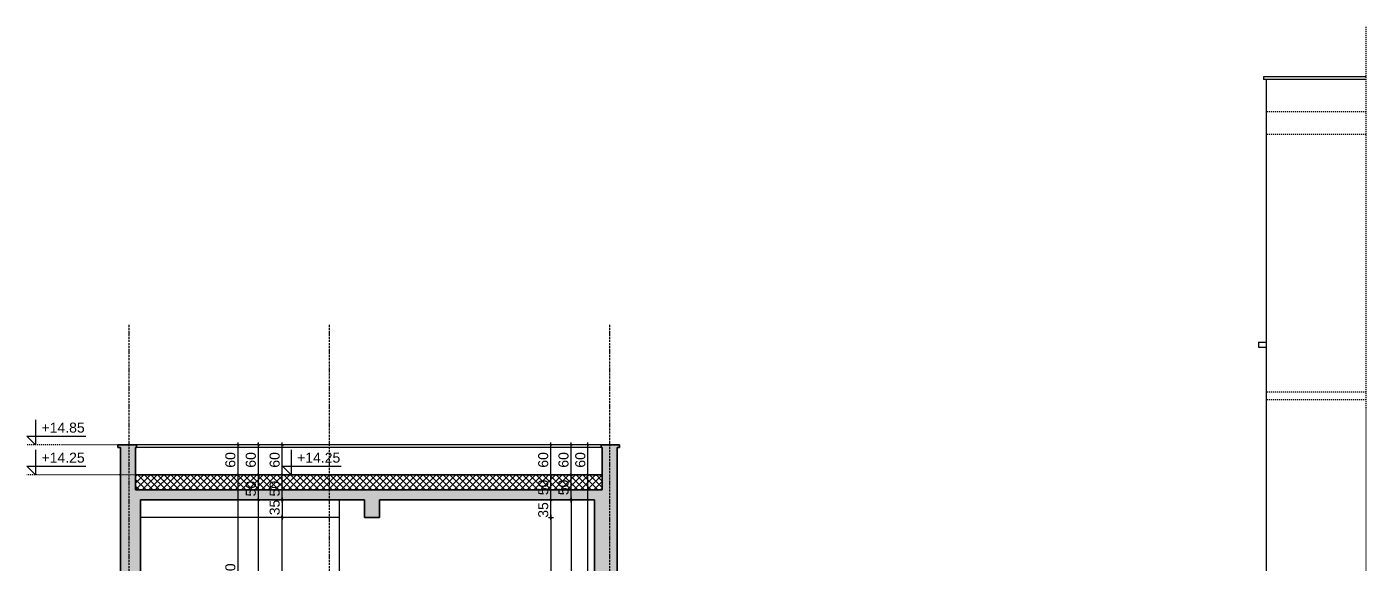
# Model space of a CAD drawing. Header units: inches. Extents: x -72385 to 39588, y -6525 to 66685.
# Drawn here: x 31433 to 34107, y 24873 to 25946 of the extents above; entities that cross this region are included whole.
import ezdxf

# ---------------------------------------------------------------- set-up
doc = ezdxf.new("R2010")
doc.units = ezdxf.units.IN
doc.header["$MEASUREMENT"] = 0
doc.linetypes.add('DashDot', pattern=[0.6, 0.4, -0.1, 0, -0.1])
doc.linetypes.add('Hidden', pattern=[0.4, 0.2, -0.2])
for name, color, linetype, lineweight in [('Надписи коти вътрешни', 252, 'Continuous', 25), ('Надписи нива', 252, 'Continuous', 25), ('Оси', 252, 'DashDot', 25), ('Фасади Разрези дебело', 7, 'Continuous', 35), ('Фасади Разрези пунктир', 253, 'Hidden', 25), ('Фасади Разрези средно', 252, 'Continuous', 30), ('Фасади Разрези тънко', 253, 'Continuous', 25), ('Щрих стени', 254, 'Continuous', 25)]:
    doc.layers.add(name, color=color, linetype=linetype, lineweight=lineweight)
doc.styles.add('Arial Regular', font='arial.ttf')
doc.styles.get("Standard").update_dxf_attribs({"font": 'arial.ttf'})
doc.dimstyles.new('Annotative', dxfattribs={"dimscale": 0, "dimtxt": 20, "dimasz": 5, "dimexe": 5, "dimexo": 5, "dimgap": 5, "dimtad": 1, "dimdec": 0, "dimzin": 0, "dimdsep": 46, "dimtxsty": 'Standard', "dimblk": 'ARCHTICK', "dimcen": 5, "dimdle": 5, "dimadec": 0, "dimazin": 0, "dimtfac": 1, "dimtdec": 0, "dimtofl": 0, "dimtmove": 0, "dimatfit": 3, "dimldrblk": 'ARCHTICK', "dimfxl": 5, "dimfxlon": 1, "dimtolj": 1, "dimtzin": 0, "dimarcsym": 1})

# ---------------------------------------------------------------- blocks, each defined once
blk = doc.blocks.new('_ArchTick')
at = {"color": 0, "linetype": 'ByBlock', "const_width": 0.15}
blk.add_lwpolyline([(-0.5, -0.5), (0.5, 0.5)], dxfattribs=at)
blk = doc.blocks.new('*D5123')
at = {"layer": 'Defpoints', "color": 0, "ltscale": 10, "transparency": 16777216}
for p in [(31943.3, 24965.9), (32002.3, 24965.9), (32002.3, 24650.9)]:
    blk.add_point(p, dxfattribs=at)
at = {"layer": 'Надписи коти вътрешни', "color": 0, "lineweight": -2, "ltscale": 10, "transparency": 16777216}
for p, q in [((31948.3, 24965.9), (31938.3, 24965.9)), ((31943.3, 24645.9), (31943.3, 24970.9)), ((31948.3, 24650.9), (31938.3, 24650.9))]:
    blk.add_line(p, q, dxfattribs=at)
at = {"layer": 'Надписи коти вътрешни', "color": 0, "lineweight": -2, "ltscale": 10, "transparency": 16777216, "xscale": 5, "yscale": 5, "zscale": 5}
for p, rotation in [((31943.3, 24965.9), 90), ((31943.3, 24650.9), 270)]:
    blk.add_blockref('_ArchTick', p, dxfattribs=dict(at, rotation=rotation))
at = {"layer": 'Надписи коти вътрешни', "color": 0, "ltscale": 10, "transparency": 16777216, "insert": (31928.1, 24808.4), "char_height": 20, "attachment_point": 5, "rotation": 90}
blk.add_mtext('\\A1;315', dxfattribs=at)
blk = doc.blocks.new('*D5122')
at = {"layer": 'Defpoints', "color": 0, "ltscale": 10, "transparency": 16777216}
for p in [(31973.9, 25000.9), (31943.3, 24965.9), (32002.3, 24965.9)]:
    blk.add_point(p, dxfattribs=at)
at = {"layer": 'Надписи коти вътрешни', "color": 0, "lineweight": -2, "ltscale": 10, "transparency": 16777216}
for p, q in [((31948.3, 25000.9), (31938.3, 25000.9)), ((31943.3, 25005.9), (31943.3, 24960.9)), ((31948.3, 24965.9), (31938.3, 24965.9))]:
    blk.add_line(p, q, dxfattribs=at)
at = {"layer": 'Надписи коти вътрешни', "color": 0, "lineweight": -2, "ltscale": 10, "transparency": 16777216, "xscale": 5, "yscale": 5, "zscale": 5}
for p, rotation in [((31943.3, 25000.9), 90), ((31943.3, 24965.9), 270)]:
    blk.add_blockref('_ArchTick', p, dxfattribs=dict(at, rotation=rotation))
at = {"layer": 'Надписи коти вътрешни', "color": 0, "ltscale": 10, "transparency": 16777216, "insert": (31928.1, 24985.9), "char_height": 20, "attachment_point": 5, "rotation": 90}
blk.add_mtext('\\A1;35', dxfattribs=at)
blk = doc.blocks.new('*D5121')
at = {"layer": 'Defpoints', "color": 0, "ltscale": 10, "transparency": 16777216}
for p in [(31943.3, 25050.9), (31973.9, 25050.9), (31973.9, 25000.9)]:
    blk.add_point(p, dxfattribs=at)
at = {"layer": 'Надписи коти вътрешни', "color": 0, "lineweight": -2, "ltscale": 10, "transparency": 16777216}
for p, q in [((31943.3, 24995.9), (31943.3, 25055.9)), ((31948.3, 25050.9), (31938.3, 25050.9)), ((31948.3, 25000.9), (31938.3, 25000.9))]:
    blk.add_line(p, q, dxfattribs=at)
at = {"layer": 'Надписи коти вътрешни', "color": 0, "lineweight": -2, "ltscale": 10, "transparency": 16777216, "xscale": 5, "yscale": 5, "zscale": 5}
for p, rotation in [((31943.3, 25050.9), 90), ((31943.3, 25000.9), 270)]:
    blk.add_blockref('_ArchTick', p, dxfattribs=dict(at, rotation=rotation))
at = {"layer": 'Надписи коти вътрешни', "color": 0, "ltscale": 10, "transparency": 16777216, "insert": (31928.1, 25023.4), "char_height": 20, "attachment_point": 5, "rotation": 90}
blk.add_mtext('\\A1;50', dxfattribs=at)
blk = doc.blocks.new('*D5120')
at = {"layer": 'Defpoints', "color": 0, "ltscale": 10, "transparency": 16777216}
for p in [(31895.7, 25000.9), (31973.9, 25000.9), (31973.9, 24650.9)]:
    blk.add_point(p, dxfattribs=at)
at = {"layer": 'Надписи коти вътрешни', "color": 0, "lineweight": -2, "ltscale": 10, "transparency": 16777216}
for p, q in [((31900.7, 25000.9), (31890.7, 25000.9)), ((31895.7, 24645.9), (31895.7, 25005.9)), ((31900.7, 24650.9), (31890.7, 24650.9))]:
    blk.add_line(p, q, dxfattribs=at)
at = {"layer": 'Надписи коти вътрешни', "color": 0, "lineweight": -2, "ltscale": 10, "transparency": 16777216, "xscale": 5, "yscale": 5, "zscale": 5}
for p, rotation in [((31895.7, 25000.9), 90), ((31895.7, 24650.9), 270)]:
    blk.add_blockref('_ArchTick', p, dxfattribs=dict(at, rotation=rotation))
at = {"layer": 'Надписи коти вътрешни', "color": 0, "ltscale": 10, "transparency": 16777216, "insert": (31880.5, 24825.9), "char_height": 20, "attachment_point": 5, "rotation": 90}
blk.add_mtext('\\A1;350', dxfattribs=at)
blk = doc.blocks.new('*D5119')
at = {"layer": 'Defpoints', "color": 0, "ltscale": 10, "transparency": 16777216}
for p in [(31854.9, 25050.9), (31973.9, 25050.9), (31973.9, 24650.9)]:
    blk.add_point(p, dxfattribs=at)
at = {"layer": 'Надписи коти вътрешни', "color": 0, "lineweight": -2, "ltscale": 10, "transparency": 16777216}
for p, q in [((31854.9, 24645.9), (31854.9, 25055.9)), ((31859.9, 25050.9), (31849.9, 25050.9)), ((31859.9, 24650.9), (31849.9, 24650.9))]:
    blk.add_line(p, q, dxfattribs=at)
at = {"layer": 'Надписи коти вътрешни', "color": 0, "lineweight": -2, "ltscale": 10, "transparency": 16777216, "xscale": 5, "yscale": 5, "zscale": 5}
for p, rotation in [((31854.9, 25050.9), 90), ((31854.9, 24650.9), 270)]:
    blk.add_blockref('_ArchTick', p, dxfattribs=dict(at, rotation=rotation))
at = {"layer": 'Надписи коти вътрешни', "color": 0, "ltscale": 10, "transparency": 16777216, "insert": (31839.7, 24850.9), "char_height": 20, "attachment_point": 5, "rotation": 90}
blk.add_mtext('\\A1;400', dxfattribs=at)
blk = doc.blocks.new('*D5118')
at = {"layer": 'Defpoints', "color": 0, "ltscale": 10, "transparency": 16777216}
for p in [(31895.7, 25050.9), (31973.9, 25050.9), (31973.9, 25000.9)]:
    blk.add_point(p, dxfattribs=at)
at = {"layer": 'Надписи коти вътрешни', "color": 0, "lineweight": -2, "ltscale": 10, "transparency": 16777216}
for p, q in [((31895.7, 24995.9), (31895.7, 25055.9)), ((31900.7, 25050.9), (31890.7, 25050.9)), ((31900.7, 25000.9), (31890.7, 25000.9))]:
    blk.add_line(p, q, dxfattribs=at)
at = {"layer": 'Надписи коти вътрешни', "color": 0, "lineweight": -2, "ltscale": 10, "transparency": 16777216, "xscale": 5, "yscale": 5, "zscale": 5}
for p, rotation in [((31895.7, 25050.9), 90), ((31895.7, 25000.9), 270)]:
    blk.add_blockref('_ArchTick', p, dxfattribs=dict(at, rotation=rotation))
at = {"layer": 'Надписи коти вътрешни', "color": 0, "ltscale": 10, "transparency": 16777216, "insert": (31880.5, 25023.4), "char_height": 20, "attachment_point": 5, "rotation": 90}
blk.add_mtext('\\A1;50', dxfattribs=at)
blk = doc.blocks.new('*D5117')
at = {"layer": 'Defpoints', "color": 0, "ltscale": 10, "transparency": 16777216}
for p in [(31943.3, 25110.9), (31973.9, 25110.9), (31973.9, 25050.9)]:
    blk.add_point(p, dxfattribs=at)
at = {"layer": 'Надписи коти вътрешни', "color": 0, "lineweight": -2, "ltscale": 10, "transparency": 16777216}
for p, q in [((31948.3, 25110.9), (31938.3, 25110.9)), ((31943.3, 25045.9), (31943.3, 25115.9)), ((31948.3, 25050.9), (31938.3, 25050.9))]:
    blk.add_line(p, q, dxfattribs=at)
at = {"layer": 'Надписи коти вътрешни', "color": 0, "lineweight": -2, "ltscale": 10, "transparency": 16777216, "xscale": 5, "yscale": 5, "zscale": 5}
for p, rotation in [((31943.3, 25110.9), 90), ((31943.3, 25050.9), 270)]:
    blk.add_blockref('_ArchTick', p, dxfattribs=dict(at, rotation=rotation))
at = {"layer": 'Надписи коти вътрешни', "color": 0, "ltscale": 10, "transparency": 16777216, "insert": (31928.1, 25080.9), "char_height": 20, "attachment_point": 5, "rotation": 90}
blk.add_mtext('\\A1;60', dxfattribs=at)
blk = doc.blocks.new('*D5116')
at = {"layer": 'Defpoints', "color": 0, "ltscale": 10, "transparency": 16777216}
for p in [(31895.7, 25110.9), (31973.9, 25110.9), (31973.9, 25050.9)]:
    blk.add_point(p, dxfattribs=at)
at = {"layer": 'Надписи коти вътрешни', "color": 0, "lineweight": -2, "ltscale": 10, "transparency": 16777216}
for p, q in [((31900.7, 25110.9), (31890.7, 25110.9)), ((31895.7, 25045.9), (31895.7, 25115.9)), ((31900.7, 25050.9), (31890.7, 25050.9))]:
    blk.add_line(p, q, dxfattribs=at)
at = {"layer": 'Надписи коти вътрешни', "color": 0, "lineweight": -2, "ltscale": 10, "transparency": 16777216, "xscale": 5, "yscale": 5, "zscale": 5}
for p, rotation in [((31895.7, 25110.9), 90), ((31895.7, 25050.9), 270)]:
    blk.add_blockref('_ArchTick', p, dxfattribs=dict(at, rotation=rotation))
at = {"layer": 'Надписи коти вътрешни', "color": 0, "ltscale": 10, "transparency": 16777216, "insert": (31880.5, 25080.9), "char_height": 20, "attachment_point": 5, "rotation": 90}
blk.add_mtext('\\A1;60', dxfattribs=at)
blk = doc.blocks.new('*D5115')
at = {"layer": 'Defpoints', "color": 0, "ltscale": 10, "transparency": 16777216}
for p in [(31854.9, 25110.9), (31973.9, 25110.9), (31973.9, 25050.9)]:
    blk.add_point(p, dxfattribs=at)
at = {"layer": 'Надписи коти вътрешни', "color": 0, "lineweight": -2, "ltscale": 10, "transparency": 16777216}
for p, q in [((31859.9, 25110.9), (31849.9, 25110.9)), ((31854.9, 25045.9), (31854.9, 25115.9)), ((31859.9, 25050.9), (31849.9, 25050.9))]:
    blk.add_line(p, q, dxfattribs=at)
at = {"layer": 'Надписи коти вътрешни', "color": 0, "lineweight": -2, "ltscale": 10, "transparency": 16777216, "xscale": 5, "yscale": 5, "zscale": 5}
for p, rotation in [((31854.9, 25110.9), 90), ((31854.9, 25050.9), 270)]:
    blk.add_blockref('_ArchTick', p, dxfattribs=dict(at, rotation=rotation))
at = {"layer": 'Надписи коти вътрешни', "color": 0, "ltscale": 10, "transparency": 16777216, "insert": (31839.7, 25080.9), "char_height": 20, "attachment_point": 5, "rotation": 90}
blk.add_mtext('\\A1;60', dxfattribs=at)
blk = doc.blocks.new('*D5099')
at = {"layer": 'Defpoints', "color": 0, "ltscale": 10, "transparency": 16777216}
for p in [(32137.4, 24965.9), (32457.5, 24460.9), (32479.4, 24460.9)]:
    blk.add_point(p, dxfattribs=at)
at = {"layer": 'Надписи коти вътрешни', "color": 0, "lineweight": -2, "ltscale": 10, "transparency": 16777216}
for p, q in [((32474.4, 24965.9), (32484.4, 24965.9)), ((32479.4, 24970.9), (32479.4, 24455.9)), ((32474.4, 24460.9), (32484.4, 24460.9))]:
    blk.add_line(p, q, dxfattribs=at)
at = {"layer": 'Надписи коти вътрешни', "color": 0, "lineweight": -2, "ltscale": 10, "transparency": 16777216, "xscale": 5, "yscale": 5, "zscale": 5}
for p, rotation in [((32479.4, 24965.9), 90), ((32479.4, 24460.9), 270)]:
    blk.add_blockref('_ArchTick', p, dxfattribs=dict(at, rotation=rotation))
at = {"layer": 'Надписи коти вътрешни', "color": 0, "ltscale": 10, "transparency": 16777216, "insert": (32464.2, 24713.4), "char_height": 20, "attachment_point": 5, "rotation": 90}
blk.add_mtext('\\A1;505', dxfattribs=at)
blk = doc.blocks.new('*D5098')
at = {"layer": 'Defpoints', "color": 0, "ltscale": 10, "transparency": 16777216}
for p in [(32137.4, 25000.9), (32479.4, 25000.9), (32137.4, 24965.9)]:
    blk.add_point(p, dxfattribs=at)
at = {"layer": 'Надписи коти вътрешни', "color": 0, "lineweight": -2, "ltscale": 10, "transparency": 16777216}
for p, q in [((32474.4, 25000.9), (32484.4, 25000.9)), ((32479.4, 24960.9), (32479.4, 25005.9)), ((32474.4, 24965.9), (32484.4, 24965.9))]:
    blk.add_line(p, q, dxfattribs=at)
at = {"layer": 'Надписи коти вътрешни', "color": 0, "lineweight": -2, "ltscale": 10, "transparency": 16777216, "xscale": 5, "yscale": 5, "zscale": 5}
for p, rotation in [((32479.4, 25000.9), 90), ((32479.4, 24965.9), 270)]:
    blk.add_blockref('_ArchTick', p, dxfattribs=dict(at, rotation=rotation))
at = {"layer": 'Надписи коти вътрешни', "color": 0, "ltscale": 10, "transparency": 16777216, "insert": (32464.2, 24980.9), "char_height": 20, "attachment_point": 5, "rotation": 90}
blk.add_mtext('\\A1;35', dxfattribs=at)
blk = doc.blocks.new('*D5097')
at = {"layer": 'Defpoints', "color": 0, "ltscale": 10, "transparency": 16777216}
for p in [(32137.4, 25050.9), (32479.4, 25050.9), (32137.4, 25000.9)]:
    blk.add_point(p, dxfattribs=at)
at = {"layer": 'Надписи коти вътрешни', "color": 0, "lineweight": -2, "ltscale": 10, "transparency": 16777216}
for p, q in [((32479.4, 24995.9), (32479.4, 25055.9)), ((32474.4, 25050.9), (32484.4, 25050.9)), ((32474.4, 25000.9), (32484.4, 25000.9))]:
    blk.add_line(p, q, dxfattribs=at)
at = {"layer": 'Надписи коти вътрешни', "color": 0, "lineweight": -2, "ltscale": 10, "transparency": 16777216, "xscale": 5, "yscale": 5, "zscale": 5}
for p, rotation in [((32479.4, 25050.9), 90), ((32479.4, 25000.9), 270)]:
    blk.add_blockref('_ArchTick', p, dxfattribs=dict(at, rotation=rotation))
at = {"layer": 'Надписи коти вътрешни', "color": 0, "ltscale": 10, "transparency": 16777216, "insert": (32464.2, 25025.9), "char_height": 20, "attachment_point": 5, "rotation": 90}
blk.add_mtext('\\A1;50', dxfattribs=at)
blk = doc.blocks.new('*D8301')
at = {"layer": 'Defpoints', "color": 0, "ltscale": 10, "transparency": 16777216}
for p in [(32479.4, 25110.9), (32581.6, 25110.9), (32581.6, 25050.9)]:
    blk.add_point(p, dxfattribs=at)
at = {"layer": 'Надписи коти вътрешни', "color": 0, "lineweight": -2, "ltscale": 10, "transparency": 16777216}
for p, q in [((32484.4, 25110.9), (32474.4, 25110.9)), ((32479.4, 25045.9), (32479.4, 25115.9)), ((32484.4, 25050.9), (32474.4, 25050.9))]:
    blk.add_line(p, q, dxfattribs=at)
at = {"layer": 'Надписи коти вътрешни', "color": 0, "lineweight": -2, "ltscale": 10, "transparency": 16777216, "xscale": 5, "yscale": 5, "zscale": 5}
for p, rotation in [((32479.4, 25110.9), 90), ((32479.4, 25050.9), 270)]:
    blk.add_blockref('_ArchTick', p, dxfattribs=dict(at, rotation=rotation))
at = {"layer": 'Надписи коти вътрешни', "color": 0, "ltscale": 10, "transparency": 16777216, "insert": (32464.2, 25080.9), "char_height": 20, "attachment_point": 5, "rotation": 90}
blk.add_mtext('\\A1;60', dxfattribs=at)
blk = doc.blocks.new('*D5096')
at = {"layer": 'Defpoints', "color": 0, "ltscale": 10, "transparency": 16777216}
for p in [(32566.6, 25000.9), (32519.9, 24460.9), (32566.6, 24460.9)]:
    blk.add_point(p, dxfattribs=at)
at = {"layer": 'Надписи коти вътрешни', "color": 0, "lineweight": -2, "ltscale": 10, "transparency": 16777216}
for p, q in [((32524.9, 25000.9), (32514.9, 25000.9)), ((32519.9, 25005.9), (32519.9, 24455.9)), ((32524.9, 24460.9), (32514.9, 24460.9))]:
    blk.add_line(p, q, dxfattribs=at)
at = {"layer": 'Надписи коти вътрешни', "color": 0, "lineweight": -2, "ltscale": 10, "transparency": 16777216, "xscale": 5, "yscale": 5, "zscale": 5}
for p, rotation in [((32519.9, 25000.9), 90), ((32519.9, 24460.9), 270)]:
    blk.add_blockref('_ArchTick', p, dxfattribs=dict(at, rotation=rotation))
at = {"layer": 'Надписи коти вътрешни', "color": 0, "ltscale": 10, "transparency": 16777216, "insert": (32504.7, 24730.9), "char_height": 20, "attachment_point": 5, "rotation": 90}
blk.add_mtext('\\A1;540', dxfattribs=at)
blk = doc.blocks.new('*D5089')
at = {"layer": 'Defpoints', "color": 0, "ltscale": 10, "transparency": 16777216}
for p in [(32553.4, 25050.9), (32566.6, 25050.9), (32566.6, 24460.9)]:
    blk.add_point(p, dxfattribs=at)
at = {"layer": 'Надписи коти вътрешни', "color": 0, "lineweight": -2, "ltscale": 10, "transparency": 16777216}
for p, q in [((32553.4, 24455.9), (32553.4, 25055.9)), ((32558.4, 25050.9), (32548.4, 25050.9)), ((32558.4, 24460.9), (32548.4, 24460.9))]:
    blk.add_line(p, q, dxfattribs=at)
at = {"layer": 'Надписи коти вътрешни', "color": 0, "lineweight": -2, "ltscale": 10, "transparency": 16777216, "xscale": 5, "yscale": 5, "zscale": 5}
for p, rotation in [((32553.4, 25050.9), 90), ((32553.4, 24460.9), 270)]:
    blk.add_blockref('_ArchTick', p, dxfattribs=dict(at, rotation=rotation))
at = {"layer": 'Надписи коти вътрешни', "color": 0, "ltscale": 10, "transparency": 16777216, "insert": (32538.2, 24755.9), "char_height": 20, "attachment_point": 5, "rotation": 90}
blk.add_mtext('\\A1;590', dxfattribs=at)
blk = doc.blocks.new('*D5088')
at = {"layer": 'Defpoints', "color": 0, "ltscale": 10, "transparency": 16777216}
for p in [(32177.9, 25050.9), (32519.9, 25050.9), (32177.9, 25000.9)]:
    blk.add_point(p, dxfattribs=at)
at = {"layer": 'Надписи коти вътрешни', "color": 0, "lineweight": -2, "ltscale": 10, "transparency": 16777216}
for p, q in [((32519.9, 24995.9), (32519.9, 25055.9)), ((32514.9, 25050.9), (32524.9, 25050.9)), ((32514.9, 25000.9), (32524.9, 25000.9))]:
    blk.add_line(p, q, dxfattribs=at)
at = {"layer": 'Надписи коти вътрешни', "color": 0, "lineweight": -2, "ltscale": 10, "transparency": 16777216, "xscale": 5, "yscale": 5, "zscale": 5}
for p, rotation in [((32519.9, 25050.9), 90), ((32519.9, 25000.9), 270)]:
    blk.add_blockref('_ArchTick', p, dxfattribs=dict(at, rotation=rotation))
at = {"layer": 'Надписи коти вътрешни', "color": 0, "ltscale": 10, "transparency": 16777216, "insert": (32504.7, 25025.9), "char_height": 20, "attachment_point": 5, "rotation": 90}
blk.add_mtext('\\A1;50', dxfattribs=at)
blk = doc.blocks.new('*D5087')
at = {"layer": 'Defpoints', "color": 0, "ltscale": 10, "transparency": 16777216}
for p in [(32519.9, 25110.9), (32622.2, 25110.9), (32622.2, 25050.9)]:
    blk.add_point(p, dxfattribs=at)
at = {"layer": 'Надписи коти вътрешни', "color": 0, "lineweight": -2, "ltscale": 10, "transparency": 16777216}
for p, q in [((32524.9, 25110.9), (32514.9, 25110.9)), ((32519.9, 25045.9), (32519.9, 25115.9)), ((32524.9, 25050.9), (32514.9, 25050.9))]:
    blk.add_line(p, q, dxfattribs=at)
at = {"layer": 'Надписи коти вътрешни', "color": 0, "lineweight": -2, "ltscale": 10, "transparency": 16777216, "xscale": 5, "yscale": 5, "zscale": 5}
for p, rotation in [((32519.9, 25110.9), 90), ((32519.9, 25050.9), 270)]:
    blk.add_blockref('_ArchTick', p, dxfattribs=dict(at, rotation=rotation))
at = {"layer": 'Надписи коти вътрешни', "color": 0, "ltscale": 10, "transparency": 16777216, "insert": (32504.7, 25080.9), "char_height": 20, "attachment_point": 5, "rotation": 90}
blk.add_mtext('\\A1;60', dxfattribs=at)
blk = doc.blocks.new('*D5086')
at = {"layer": 'Defpoints', "color": 0, "ltscale": 10, "transparency": 16777216}
for p in [(32553.4, 25110.9), (32655.7, 25110.9), (32655.7, 25050.9)]:
    blk.add_point(p, dxfattribs=at)
at = {"layer": 'Надписи коти вътрешни', "color": 0, "lineweight": -2, "ltscale": 10, "transparency": 16777216}
for p, q in [((32558.4, 25110.9), (32548.4, 25110.9)), ((32553.4, 25045.9), (32553.4, 25115.9)), ((32558.4, 25050.9), (32548.4, 25050.9))]:
    blk.add_line(p, q, dxfattribs=at)
at = {"layer": 'Надписи коти вътрешни', "color": 0, "lineweight": -2, "ltscale": 10, "transparency": 16777216, "xscale": 5, "yscale": 5, "zscale": 5}
for p, rotation in [((32553.4, 25110.9), 90), ((32553.4, 25050.9), 270)]:
    blk.add_blockref('_ArchTick', p, dxfattribs=dict(at, rotation=rotation))
at = {"layer": 'Надписи коти вътрешни', "color": 0, "ltscale": 10, "transparency": 16777216, "insert": (32538.2, 25080.9), "char_height": 20, "attachment_point": 5, "rotation": 90}
blk.add_mtext('\\A1;60', dxfattribs=at)

msp = doc.modelspace()

# ---------------------------------------------------------------- hatches: boundary and pattern name
at = {"layer": 'Щрих стени', "ltscale": 10}
h = msp.add_hatch(color=256, dxfattribs=at)
h.dxf.hatch_style = 1
h.paths.add_polyline_path([(32611.7, 25105.9), (32616.6, 25105.9), (32616.6, 25110.9), (32579.6, 25110.9), (32579.6, 25105.9), (32581.6, 25105.9), (32581.6, 25020.9), (31650.3, 25020.9), (31650.3, 25105.9), (31652.3, 25105.9), (31652.3, 25110.9), (31615.2, 25110.9), (31615.2, 25105.9), (31620.2, 25105.9), (31620.2, 24650.9), (31660.3, 24650.9), (31660.3, 25000.9), (32107.4, 25000.9), (32107.4, 24965.9), (32137.4, 24965.9), (32137.4, 25000.9), (32566.6, 25000.9), (32566.6, 24460.9), (32611.7, 24460.9)])
at = {"layer": 'Щрих стени', "ltscale": 10, "transparency": 33554610}
h = msp.add_hatch(dxfattribs=at)
h.set_pattern_fill('ANSI37', color=256, scale=75)
h.paths.add_polyline_path([(32581.6, 25050.9), (31650.3, 25050.9), (31650.3, 25020.9), (32581.6, 25020.9)])

# ---------------------------------------------------------------- linework, layer by layer
at = {"layer": 'Надписи нива', "ltscale": 10}
for p, q in [((31450.9, 25160.9), (31450.9, 25110.9)), ((31433.2, 25128.6), (31550.9, 25128.6)), ((31450.9, 25110.9), (31433.2, 25128.6)), ((31450.9, 25100.9), (31450.9, 25050.9)), ((31961.1, 25100.9), (31961.1, 25050.9)), ((31433.2, 25068.6), (31550.9, 25068.6)), ((31450.9, 25050.9), (31433.2, 25068.6)), ((31943.4, 25068.6), (32061.1, 25068.6)), ((31961.1, 25050.9), (31943.4, 25068.6))]:
    msp.add_line(p, q, dxfattribs=at)
at = {"layer": 'Надписи нива', "linetype": 'Hidden', "ltscale": 10}
for p, q in [((31620.2, 25110.9), (31433.2, 25110.9)), ((31650.3, 25050.9), (31433.2, 25050.9))]:
    msp.add_line(p, q, dxfattribs=at)
at = {"layer": 'Оси', "ltscale": 10}
for p, q in [((31636.7, 25350.9), (31636.7, 23040.9)), ((32036.7, 25350.9), (32036.7, 23040.9)), ((32596.7, 25350.9), (32596.7, 23040.9))]:
    msp.add_line(p, q, dxfattribs=at)
at = {"layer": 'Фасади Разрези дебело', "ltscale": 10}
for p, q in [((31615.2, 25110.9), (31615.2, 25105.9)), ((31652.3, 25110.9), (31615.2, 25110.9)), ((31620.2, 25105.9), (31615.2, 25105.9)), ((31620.2, 25105.9), (31620.2, 23170.9)), ((31650.3, 25105.9), (31650.3, 25020.9)), ((31650.3, 25105.9), (31652.3, 25105.9)), ((31652.3, 25110.9), (31652.3, 25105.9)), ((32579.6, 25110.9), (32579.6, 25105.9)), ((32579.6, 25110.9), (32616.6, 25110.9)), ((32581.6, 25105.9), (32579.6, 25105.9)), ((32581.6, 25105.9), (32581.6, 25020.9)), ((32611.7, 25105.9), (32616.6, 25105.9)), ((32611.7, 25105.9), (32611.7, 23170.9)), ((32616.6, 25110.9), (32616.6, 25105.9)), ((31660.3, 25000.9), (31660.3, 24650.9)), ((32107.4, 25000.9), (32107.4, 24965.9)), ((32137.4, 25000.9), (32137.4, 24965.9)), ((32566.6, 25000.9), (32566.6, 24460.9))]:
    msp.add_line(p, q, dxfattribs=at)
at = {"layer": 'Фасади Разрези дебело', "ltscale": 10, "extrusion": (1.22465e-16, 1, -2.22045e-16)}
for p, q in [((32581.6, 25050.9), (31650.3, 25050.9)), ((32581.6, 25020.9), (31650.3, 25020.9)), ((32107.4, 25000.9), (31660.3, 25000.9)), ((32566.6, 25000.9), (32137.4, 25000.9)), ((32137.4, 24965.9), (32107.4, 24965.9))]:
    msp.add_line(p, q, dxfattribs=at)
at = {"layer": 'Фасади Разрези пунктир', "ltscale": 10}
msp.add_line((34106.9, 23155.9), (34106.9, 25945.9), dxfattribs=at)
at = {"layer": 'Фасади Разрези пунктир', "ltscale": 10, "extrusion": (-1.2091e-15, 1, -2.22045e-16)}
for p, q in [((34106.9, 25775.9), (33906.9, 25775.9)), ((34106.9, 25730.9), (33906.9, 25730.9)), ((34106.9, 25215.9), (33906.9, 25215.9)), ((34106.9, 25200.9), (33906.9, 25200.9))]:
    msp.add_line(p, q, dxfattribs=at)
at = {"layer": 'Фасади Разрези средно', "ltscale": 10}
for p, q in [((33901.9, 25845.9), (33901.9, 25840.9)), ((33906.9, 25840.9), (33901.9, 25840.9)), ((33906.9, 25840.9), (33906.9, 23625.9)), ((32057.4, 24710.9), (32057.4, 25000.9)), ((32057.4, 24965.9), (31660.3, 24965.9))]:
    msp.add_line(p, q, dxfattribs=at)
at = {"layer": 'Фасади Разрези средно', "ltscale": 10, "extrusion": (-1.2091e-15, 1, -2.22045e-16)}
msp.add_line((34106.9, 25845.9), (33901.9, 25845.9), dxfattribs=at)
at = {"layer": 'Фасади Разрези средно', "ltscale": 10, "extrusion": (1.22465e-16, 1, -2.22045e-16)}
msp.add_line((32579.6, 25110.9), (31652.3, 25110.9), dxfattribs=at)
at = {"layer": 'Фасади Разрези тънко', "ltscale": 10, "extrusion": (-1.2091e-15, 1, -2.22045e-16)}
msp.add_line((34106.9, 25840.9), (33906.9, 25840.9), dxfattribs=at)
at = {"layer": 'Фасади Разрези тънко', "ltscale": 10, "extrusion": (-1.7544e-13, 1, -2.22045e-16)}
for p, q in [((33891.9, 25315.9), (33906.9, 25315.9)), ((33891.9, 25305.9), (33906.9, 25305.9))]:
    msp.add_line(p, q, dxfattribs=at)
at = {"layer": 'Фасади Разрези тънко', "ltscale": 10}
msp.add_line((33891.9, 25315.9), (33891.9, 25305.9), dxfattribs=at)
at = {"layer": 'Фасади Разрези тънко', "ltscale": 10, "extrusion": (1.22465e-16, 1, -2.22045e-16)}
msp.add_line((32579.6, 25105.9), (31652.3, 25105.9), dxfattribs=at)

# ---------------------------------------------------------------- texts
at = {"layer": 'Надписи нива', "ltscale": 10, "char_height": 20, "width": 180.489, "attachment_point": 1, "style": 'Arial Regular'}
for s, insert in [('+14.85', (31462.6, 25155.4)), ('+14.25', (31462.6, 25095.4)), ('+14.25', (31972.8, 25095.4))]:
    msp.add_mtext(s, dxfattribs=dict(at, insert=insert))

# ---------------------------------------------------------------- dimensions: what is measured, and where the dimension line sits
at = {"layer": 'Надписи коти вътрешни', "ltscale": 10}
for base, p1, p2, picture, middle in [((31854.9, 25110.9), (31973.9, 25050.9), (31973.9, 25110.9), '*D5115', (31839.7, 25080.9)), ((31895.7, 25110.9), (31973.9, 25050.9), (31973.9, 25110.9), '*D5116', (31880.5, 25080.9)), ((31943.3, 25110.9), (31973.9, 25050.9), (31973.9, 25110.9), '*D5117', (31928.1, 25080.9)), ((32479.4, 25110.9), (32581.6, 25050.9), (32581.6, 25110.9), '*D8301', (32464.2, 25080.9)), ((32519.9, 25110.9), (32622.2, 25050.9), (32622.2, 25110.9), '*D5087', (32504.7, 25080.9)), ((32553.4, 25110.9), (32655.7, 25050.9), (32655.7, 25110.9), '*D5086', (32538.2, 25080.9)), ((31854.9, 25050.9), (31973.9, 24650.9), (31973.9, 25050.9), '*D5119', (31839.7, 24850.9)), ((32479.4, 25050.9), (32137.4, 25000.9), (32137.4, 25050.9), '*D5097', (32464.2, 25025.9)), ((32519.9, 25050.9), (32177.9, 25000.9), (32177.9, 25050.9), '*D5088', (32504.7, 25025.9)), ((32553.4, 25050.9), (32566.6, 24460.9), (32566.6, 25050.9), '*D5089', (32538.2, 24755.9)), ((31895.7, 25000.9), (31973.9, 24650.9), (31973.9, 25000.9), '*D5120', (31880.5, 24825.9)), ((32519.9, 24460.9), (32566.6, 25000.9), (32566.6, 24460.9), '*D5096', (32504.7, 24730.9)), ((31943.3, 24965.9), (32002.3, 24650.9), (32002.3, 24965.9), '*D5123', (31928.1, 24808.4)), ((32479.4, 24460.9), (32137.4, 24965.9), (32457.5, 24460.9), '*D5099', (32464.2, 24713.4))]:
    dim = msp.add_linear_dim(base=base, p1=p1, p2=p2, angle=90, dimstyle='Annotative', override={"dimscale": 0, "dimtix": 0, "dimtofl": 0, "dimtmove": 0, "dimatfit": 3}, dxfattribs=at)
    dim.commit()
    dim.dimension.update_dxf_attribs({"geometry": picture, "text_midpoint": middle})
for base, p1, p2, picture, middle in [((31895.7, 25050.9), (31973.9, 25000.9), (31973.9, 25050.9), '*D5118', (31895.7, 25023.4)), ((31943.3, 25050.9), (31973.9, 25000.9), (31973.9, 25050.9), '*D5121', (31943.3, 25023.4)), ((31943.3, 24965.9), (31973.9, 25000.9), (32002.3, 24965.9), '*D5122', (31943.3, 24985.9)), ((32479.4, 25000.9), (32137.4, 24965.9), (32137.4, 25000.9), '*D5098', (32479.4, 24980.9))]:
    dim = msp.add_linear_dim(base=base, p1=p1, p2=p2, angle=90, dimstyle='Annotative', override={"dimscale": 0, "dimtix": 0, "dimtofl": 0, "dimtmove": 0, "dimatfit": 3}, dxfattribs=at)
    dim.commit()
    dim.dimension.update_dxf_attribs({"geometry": picture, "text_midpoint": middle, "dimtype": 128})

doc.saveas('drawing.dxf')
